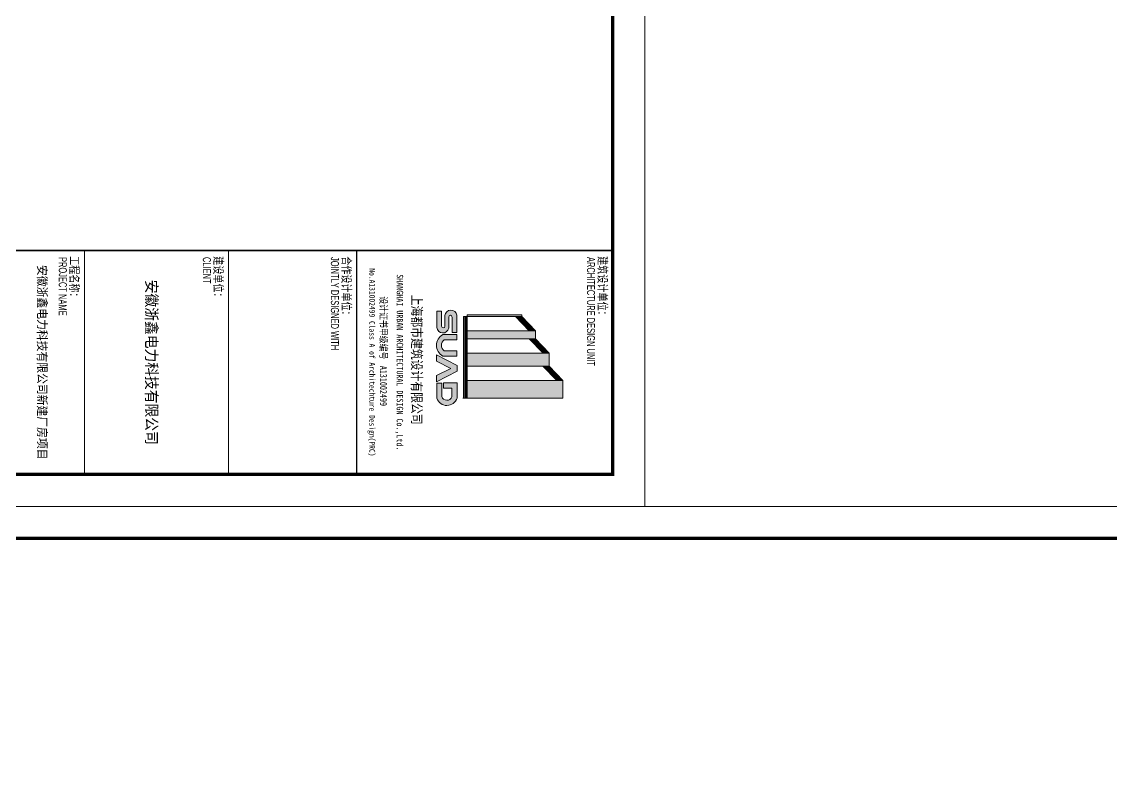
# Model space of a CAD drawing. Extents: x 409931 to 937299, y -508824 to 132289.
# Drawn here: x 534906 to 585956, y -395087 to -359959 of the extents above; entities that cross this region are included whole.
import ezdxf
from ezdxf.enums import TextEntityAlignment as Align

# ---------------------------------------------------------------- set-up
doc = ezdxf.new("R2010")
doc.units = 0
doc.header["$LTSCALE"] = 1500
doc.header["$MEASUREMENT"] = 0
doc.layers.add('TK', color=151, linetype='Continuous', lineweight=13)
doc.styles.add('T&D', font='haiwenrs.shx', dxfattribs={"width": 0.7, "bigfont": 'hztxt.shx'})
doc.styles.add('TITLE', font='simhei.ttf', dxfattribs={"width": 0.8})

# ---------------------------------------------------------------- blocks, each defined once
blk = doc.blocks.new('TK-A0')
at = {"layer": 'TK'}
h = blk.add_hatch(color=256, dxfattribs=at)
edge = h.paths.add_edge_path()
edge.add_arc((1154.146755657937, 779.1924743879104), 3.32045557777653, 288.7014113640251, 432.3606518510305)
edge.add_line((1155.152934808804, 782.356811405414), (1150.437148290964, 782.356811405414))
edge.add_line((1150.437148290964, 782.356811405414), (1150.437148290964, 778.1699634066533))
edge.add_line((1150.437148290964, 778.1699634066533), (1152.074026242055, 778.1699634066533))
edge.add_line((1152.074026242055, 778.1699634066533), (1152.074026242055, 780.7794412946987))
edge.add_line((1152.074026242055, 780.7794412946987), (1154.743725869286, 780.7794412946987))
edge.add_arc((1154.144571136729, 779.1864479558968), 1.701944232639127, -72.16722840810769, 69.38777632303339, ccw=False)
edge.add_line((1154.665774277209, 777.5662746758533), (1150.456620366604, 777.5662746758533))
edge.add_line((1150.456620366604, 777.5662746758533), (1150.456620366604, 776.0473309625459))
edge.add_line((1150.456620366604, 776.0473309625459), (1155.211414325245, 776.0473309625459))
edge = h.paths.add_edge_path()
edge.add_arc((1138.673736182081, 779.8623456887203), 3.924004440335319, 210.1327751881304, 329.8672248118695)
edge.add_line((1142.067467917589, 777.8924736737955), (1142.067467917589, 782.3508309002925))
edge.add_line((1142.067467917589, 782.3508309002925), (1140.389430682019, 782.3508309002925))
edge.add_line((1140.389430682019, 782.3508309002925), (1140.389430682019, 778.3717602917046))
edge.add_arc((1138.673736182081, 779.5977993973252), 2.10873884244299, 215.5496840955361, 324.4503159044639, ccw=False)
edge.add_line((1136.958041682144, 778.3717602917046), (1136.958041682144, 782.3508309002925))
edge.add_line((1136.958041682144, 782.3508309002925), (1135.280004446575, 782.3508309002925))
edge.add_line((1135.280004446575, 782.3508309002925), (1135.280004446575, 777.8924736737955))
edge = h.paths.add_edge_path()
edge.add_arc((1129.528960183166, 780.455636774173), 1.863793725080171, 99.47712958257928, 264.9305597506611)
edge.add_line((1129.364269726942, 778.5991335818038), (1132.691885010566, 778.5991335818038))
edge.add_arc((1132.691789201844, 778.0591148868477), 0.5400187034551565, -89.98983473079062, 89.9898347307905, ccw=False)
edge.add_line((1132.691885010566, 777.5190961918917), (1127.97065559401, 777.5190961918917))
edge.add_line((1127.97065559401, 777.5190961918917), (1127.97065559401, 776.0695795825526))
edge.add_line((1127.97065559401, 776.0695795825526), (1133.118498568072, 776.0695795825526))
edge.add_arc((1132.953808111826, 777.92608277492), 1.863793725080171, 275.0694402493389, 440.5228704174207)
edge.add_line((1133.260689022903, 779.7644383324945), (1129.833793578938, 779.7644383324945))
edge.add_arc((1129.833889387661, 780.3044570274506), 0.5400187034551565, 90.01016526920938, 269.9898347307905, ccw=False)
edge.add_line((1129.833793578938, 780.8444757224066), (1134.62586506483, 780.8444757224066))
edge.add_line((1134.62586506483, 780.8444757224066), (1134.62586506483, 782.2939923317446))
edge.add_line((1134.62586506483, 782.2939923317446), (1129.222079272073, 782.2939923317446))
h.paths.add_polyline_path([(1145.020788980241, 782.4197730984405), (1146.727707333419, 782.4197730984405), (1150.080554039034, 775.9977945051814), (1148.119570456257, 775.9977945051814), (1145.87424815683, 780.3862111980195), (1143.628925857402, 775.9977945051814), (1141.667942274626, 775.9977945051814)])
for p, q in [((1189, 841), (5.14963979041462e-14, 840.9999999999999)), ((1189, 1.13686837721616e-13), (1189, 841)), ((1179, 831), (25.00000000000005, 830.9999999999999)), ((1109, 831), (1109, 10.00000000000011)), ((1179, 10.00000000000011), (1179, 831)), ((1109, 751.0000000000001), (1179, 751.0000000000001)), ((1109, 711.0000000000001), (1179, 711.0000000000001)), ((1109, 666.0000000000001), (1179, 666.0000000000001))]:
    blk.add_line(p, q, dxfattribs=at)
at = {"layer": 'TK', "color": 7}
for p, q in [((1145.157408515681, 811.1514531561669), (1149.654513675589, 815.437440792665)), ((1145.157408515681, 810.8751697189251), (1149.654513675589, 815.1611573554233)), ((1145.157408515681, 810.598886281681), (1149.654513675589, 814.8848739181791)), ((1145.157408515681, 810.3226028444392), (1149.661503087655, 814.6152517736198)), ((1145.157408515681, 810.046319407195), (1149.654513675589, 814.3323070436932)), ((1145.157408515681, 809.7700359699533), (1149.654513675589, 814.0560236064514)), ((1145.157408515681, 809.4937525327091), (1149.661503087655, 813.7864014618897)), ((1145.157408515681, 809.2174690954649), (1149.661503087655, 813.5101180246479)), ((1155.158445864823, 815.437440792665), (1149.654513675589, 815.437440792665)), ((1149.654513675589, 815.437440792665), (1149.654513675589, 785.5764909301286)), ((1155.158445864823, 785.5474954772282), (1155.158445864823, 815.4387035636656)), ((1136.663148659468, 806.86663922316), (1141.159022302032, 811.1514531561669)), ((1136.663148659468, 806.5903557859181), (1141.159022302032, 810.8751697189251)), ((1136.663148659468, 806.3140723486763), (1141.159022302032, 810.598886281681)), ((1136.663148659468, 806.0377889114322), (1141.159022302032, 810.3226028444392)), ((1136.663148659468, 805.7615054741881), (1141.159022302032, 810.046319407195)), ((1141.159022302032, 811.1514531561669), (1141.159022302032, 785.5764909301286)), ((1141.159022302032, 811.1514531561669), (1145.157408515681, 811.1514531561669)), ((1145.157408515681, 785.5474954772282), (1145.157408515681, 811.1514531561645)), ((1129.656702158283, 802.573990293977), (1134.160796730276, 806.8666392231576)), ((1136.663148659468, 806.86663922316), (1134.160796730276, 806.8666392231576)), ((1134.160796730276, 806.86663922316), (1134.160796730276, 785.5764909301286)), ((1136.663148659468, 805.4852220369439), (1141.159022302032, 809.7700359699533)), ((1136.663148659468, 805.2089385997022), (1141.167243231423, 809.501587528885)), ((1136.663148659468, 804.9326551624604), (1141.167243231423, 809.225304091641)), ((1136.663148659468, 785.5764909301286), (1136.663148659468, 806.86663922316)), ((1129.656702158283, 802.2977068567329), (1134.160796730276, 806.5903557859158)), ((1129.656702158283, 802.0214234194888), (1134.160796730276, 806.314072348674)), ((1129.656702158283, 801.745139982247), (1134.160796730276, 806.0377889114299)), ((1129.656702158283, 801.4688565450051), (1134.160796730276, 805.7615054741857)), ((1129.656702158283, 801.1925731077633), (1134.160796730276, 805.4852220369439)), ((1129.664447788671, 800.9236716806918), (1134.168542360645, 805.2163206098724)), ((1129.664447788671, 800.64738824345), (1134.168542360645, 804.9400371726306)), ((1129.656702158283, 802.573990293977), (1129.156702158283, 802.573990293977)), ((1129.156702158283, 802.573990293977), (1129.156702158283, 785.5764909301286)), ((1129.656702158283, 802.573990293977), (1129.656702158283, 785.5764909301286)), ((1129.156702158283, 785.5764909301286), (1129.752519463208, 785.5764909301286)), ((1129.656702158283, 785.5764909301286), (1129.656702158283, 784.3764909301285)), ((1129.656702158283, 785.3764909301285), (1155.158445864823, 785.3764909301285)), ((1129.656702158283, 785.3764909301285), (1155.158445864823, 785.3764909301285)), ((1129.656702158283, 785.1764909301286), (1155.158445864823, 785.1764909301286)), ((1129.656702158283, 784.9764909301285), (1155.158445864823, 784.9764909301285)), ((1129.656702158283, 784.7764909301285), (1155.158445864823, 784.7764909301285)), ((1129.656702158283, 784.3764909301285), (1155.158445864823, 784.3764909301285)), ((1129.752519463208, 785.5764909301286), (1155.158445864823, 785.5764909301286)), ((1134.080796730276, 785.5764909301286), (1136.693148659468, 785.5764909301286)), ((1141.17902230205, 785.5764909301286), (1145.177408515681, 785.5764909301286)), ((1149.624513675589, 785.5764909301286), (1155.158445864823, 785.5764909301286)), ((1155.158445864823, 784.1764909301286), (1155.158445864823, 785.4764909301285))]:
    blk.add_line(p, q, dxfattribs=at)
at = {"layer": 'TK', "const_width": 1}
blk.add_lwpolyline([(25.00000000000005, 830.9999999999999), (1179, 831), (1179, 10.00000000000011), (25, 10)], close=True, dxfattribs=at)
at = {"layer": 'TK', "const_width": 0.5}
for points in [[(1109, 10.00000000000011), (1109, 831)], [(1109, 751.0000000000001), (1179, 751.0000000000001)]]:
    blk.add_lwpolyline(points, dxfattribs=at)
at = {"layer": 'TK', "color": 7}
for points in [[(1129.222079272073, 782.2939923317446), (1134.62586506483, 782.2939923317446), (1134.62586506483, 780.8444757224066), (1129.833793578938, 780.8444757224066)], [(1129.833793578938, 779.7644383324945), (1133.260689022903, 779.7644383324945)], [(1135.280004446575, 782.3508309002925), (1136.958041682144, 782.3508309002925), (1136.958041682144, 778.3717602917046)], [(1135.280004446575, 782.3508309002925), (1135.280004446575, 777.8924736737955)], [(1142.067467917589, 782.3508309002925), (1140.389430682019, 782.3508309002925), (1140.389430682019, 778.3717602917046)], [(1145.020788980241, 782.4197730984405), (1141.667942274626, 775.9977945051814), (1143.628925857402, 775.9977945051814), (1145.87424815683, 780.3862111980195)], [(1142.067467917589, 782.3508309002925), (1142.067467917589, 777.8924736737955)], [(1145.020788980241, 782.4197730984405), (1146.727707333419, 782.4197730984405), (1150.080554039034, 775.9977945051814), (1148.119570456257, 775.9977945051814), (1145.87424815683, 780.3862111980195)], [(1150.437148290964, 778.1699634066533), (1150.437148290964, 782.356811405414), (1155.152934808804, 782.356811405414)], [(1150.437148290964, 778.1699634066533), (1152.074026242055, 778.1699634066533), (1152.074026242055, 780.7794412946987), (1154.743725869286, 780.7794412946987)], [(1132.691885010566, 777.5190961918917), (1127.97065559401, 777.5190961918917), (1127.97065559401, 776.0695795825526), (1133.118498568072, 776.0695795825526)], [(1132.691885010566, 778.5991335818038), (1129.364269726942, 778.5991335818038)], [(1150.456620366604, 777.5662746758533), (1154.665774277209, 777.5662746758533)], [(1150.456620366604, 777.5662746758533), (1150.456620366604, 776.0473309625459), (1155.211414325245, 776.0473309625459)]]:
    blk.add_lwpolyline(points, dxfattribs=at)
for centre, radius, start, end in [((1129.528960183166, 780.455636774173), 1.863793725080171, 99.47712958257927, 264.9305597506611), ((1129.833889387661, 780.3044570274506), 0.5400187034551565, 90.01016526920947, 269.9898347307905), ((1132.953808111826, 777.92608277492), 1.863793725080171, 275.0694402493389, 80.52287041742068), ((1154.144571136729, 779.1864479558968), 1.701944232639127, 287.8327715918923, 69.38777632303336), ((1154.146755657937, 779.1924743879104), 3.32045557777653, 288.7014113640251, 72.36065185103055), ((1132.691789201844, 778.0591148868477), 0.5400187034551565, 270.0101652692095, 89.98983473079049), ((1138.673736182081, 779.8623456887203), 3.924004440335319, 210.1327751881304, 329.8672248118695), ((1138.673736182081, 779.5977993973252), 2.10873884244299, 215.5496840955361, 324.4503159044639)]:
    blk.add_arc(centre, radius, start, end, dxfattribs=at)
for points in [[(1145.157408515681, 811.1514531561669), (1145.158957641777, 810.876646120961), (1149.661503087655, 815.4441020853498), (1149.661503087655, 815.1678186481056)], [(1145.157408515681, 810.5988862816832), (1145.158957641777, 810.3240792464774), (1149.661503087655, 814.8915352108662), (1149.661503087655, 814.615251773622)], [(1145.157408515681, 810.046319407195), (1145.158957641777, 809.7715123719892), (1149.661503087655, 814.3389683363803), (1149.661503087655, 814.0626848991361)], [(1145.163605019972, 809.4996581408504), (1145.165154146068, 809.2248511056422), (1149.667699591964, 813.792307070031), (1149.667699591964, 813.5160236327891)], [(1149.654513675589, 785.5764909301286), (1155.158445864823, 785.5764909301286), (1149.654513675589, 815.437440792665), (1155.158445864823, 815.437440792665)], [(1136.663148659468, 806.86663922316), (1136.664697785527, 806.5918321879517), (1141.167243231423, 811.1592881523428), (1141.167243231423, 810.8830047150987)], [(1136.663148659468, 806.3140723486763), (1136.664697785527, 806.0392653134704), (1141.167243231423, 810.6067212778593), (1141.167243231423, 810.3304378406174)], [(1136.663148659468, 805.7615054741881), (1136.664697785527, 805.4866984389845), (1141.167243231423, 810.054154403371), (1141.167243231423, 809.7778709661292)], [(1141.159022302032, 785.5764909301286), (1145.157408515681, 785.5764909301286), (1141.159022302032, 811.1514531561669), (1145.157408515681, 811.1514531561645)], [(1129.656702158283, 802.573990293977), (1129.658251284361, 802.2991832587711), (1134.160796730276, 806.8666392231576), (1134.160796730276, 806.5903557859158)], [(1134.160796730276, 785.5764909301286), (1136.663148659468, 785.5764909301286), (1134.160796730276, 806.8666392231576), (1136.663148659468, 806.86663922316)], [(1136.669345163759, 805.2148442078411), (1136.670894289818, 804.9400371726352), (1141.173439735752, 809.5074931370241), (1141.173439735752, 809.2312096997822)], [(1129.659800410457, 802.0243762235606), (1129.661349536516, 801.7495691883547), (1134.163894982412, 806.3170251527434), (1134.163894982412, 806.0407417155017)], [(1129.662898662612, 801.4747621531442), (1129.664447788671, 801.1999551179383), (1134.166993234586, 805.767411082327), (1134.166993234586, 805.4911276450853)], [(1129.67064429298, 800.9295772888331), (1129.672193419058, 800.654770253625), (1134.174738864936, 805.2222262180161), (1134.174738864973, 804.9459427807719)], [(1129.156702158283, 785.5764909301286), (1129.752519463208, 785.5764909301286), (1129.156702158283, 802.573990293977), (1129.656702158283, 802.573990293977)], [(1129.656702158283, 785.3764909301285), (1129.656702158283, 785.5764909301286), (1155.158445864823, 785.3764909301285), (1155.158445864823, 785.5764909301286)], [(1129.656702158283, 784.9764909301285), (1129.656702158283, 785.1764909301286), (1155.158445864823, 784.9764909301285), (1155.158445864823, 785.1764909301286)], [(1129.656702158283, 784.5764909301286), (1129.656702158283, 784.7764909301285), (1155.158445864823, 784.5764909301286), (1155.158445864823, 784.7764909301285)], [(1129.656702158283, 784.1764909301286), (1129.656702158283, 784.3764909301285), (1155.158445864823, 784.1764909301286), (1155.158445864823, 784.3764909301285)]]:
    blk.add_solid(points, dxfattribs=at)
at = {"layer": 'TK', "style": 'T&D', "width": 0.7}
for s, height, p in [('建筑设计单位：', 3, (1110.820864595012, 826.1841292128393)), ('ARCHITECTURE DESIGN UNIT', 2.5, (1111.0685751571, 822.9591104215832)), ('合作设计单位：', 3, (1110.820864595012, 746.1841292128398)), ('JOINTLY DESIGNED WITH', 2.5, (1111.0685751571, 742.9591104215838)), ('建设单位：', 3, (1110.820864595012, 706.1841292128396)), ('CLIENT', 2.5, (1111.0685751571, 702.9591104215834)), ('工程名称：', 3, (1110.820864595012, 661.1841292128396)), ('PROJECT NAME', 2.5, (1111.0685751571, 657.9591104215834))]:
    blk.add_text(s, height=height, dxfattribs=at).set_placement(p)
at = {"layer": 'TK', "color": 7, "style": 'TITLE', "width": 0.8}
for s, height, p in [('上海都市建筑设计有限公司 ', 3.1, (1144, 768.2486593937116)), ('SHANGHAI URBAN ARCHITECTURAL DESIGN Co.,Ltd.', 2, (1144, 763.5272913471371)), ('No.A131002499 Class A of Architechture Design(PRC)', 1.8, (1144, 754.9664609626861))]:
    blk.add_text(s, height=height, dxfattribs=at).set_placement(p, align=Align.CENTER)
for s, p in [('设计证书甲级编号', (1123.359026639052, 758.2898696273234)), ('A131002499', (1145.075221710198, 758.286525530102))]:
    blk.add_text(s, height=2.2, dxfattribs=at).set_placement(p)

msp = doc.modelspace()

# ---------------------------------------------------------------- block references
at = {"layer": 'TK', "xscale": 150, "yscale": 150, "zscale": 150, "rotation": 270}
msp.add_blockref('TK-A0', (437946.8286021762, -204323.5057666603), dxfattribs=at)
at = {"layer": 'TK', "xscale": 150, "yscale": 150, "zscale": 150}
msp.add_blockref('TK-A0', (437946.8286021762, -508823.5057666603), dxfattribs=at)

# ---------------------------------------------------------------- texts
at = {"layer": 'TK', "color": 2, "style": 'TITLE', "width": 0.9}
for s, height, p in [('安徽浙鑫电力科技有限公司新建厂房项目', 412.5, (535654.4244843683, -375918.8808649706)), ('安徽浙鑫电力科技有限公司', 525, (540727.5786693095, -375918.8808649706))]:
    msp.add_text(s, height=height, rotation=270, dxfattribs=at).set_placement(p, align=Align.CENTER)

doc.saveas('drawing.dxf')
